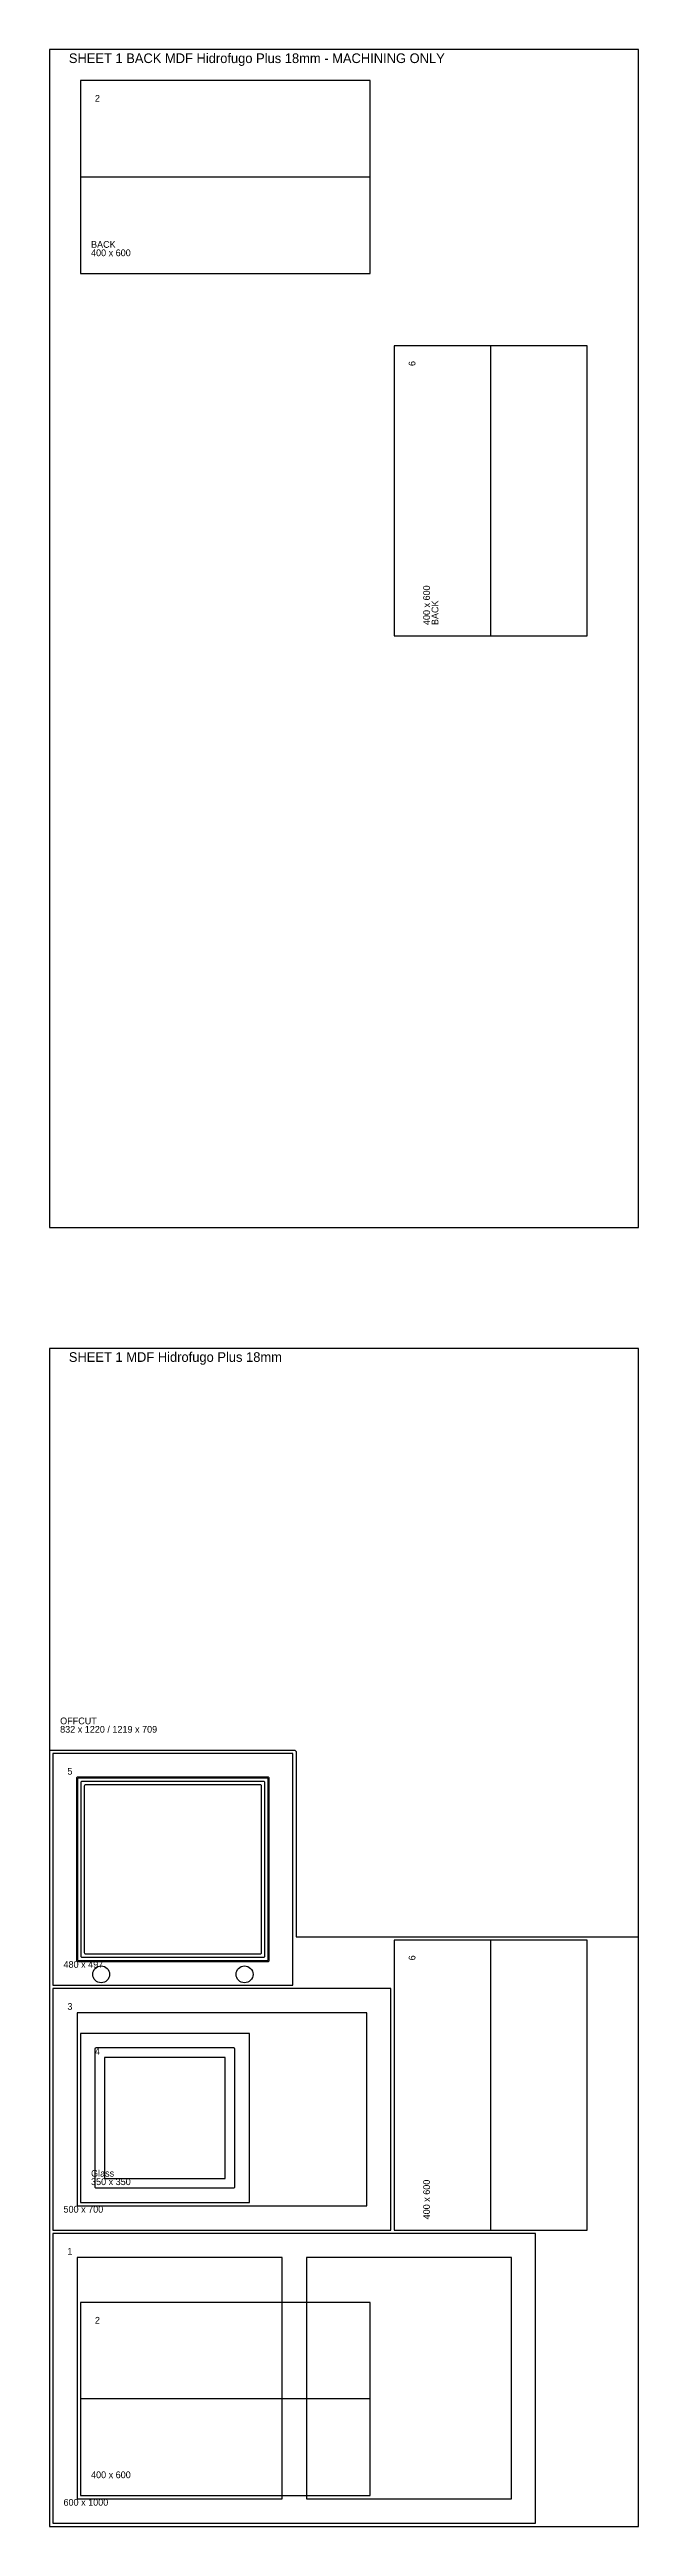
# Model space of a CAD drawing. Extents: x 0 to 1220, y 0 to 5130.
import ezdxf

# ---------------------------------------------------------------- set-up
doc = ezdxf.new("R2010")
doc.units = 0
for name, color, linetype in [('BEADING', 34, 'CONTINUOUS'), ('hinges', 7, 'CONTINUOUS'), ('IN_22MM', 5, 'CONTINUOUS'), ('INSIDE', 5, 'CONTINUOUS'), ('OFFCUT', 6, 'CONTINUOUS'), ('OFFCUT_TEXT', 4, 'CONTINUOUS'), ('OFFSET_A', 30, 'CONTINUOUS'), ('OFFSET_B', 1, 'CONTINUOUS'), ('OUT', 150, 'CONTINUOUS'), ('OUT_10MM', 105, 'CONTINUOUS'), ('PART_NUMBER', 7, 'CONTINUOUS'), ('POKET_INSERT', 30, 'CONTINUOUS'), ('SCRIBE', 230, 'CONTINUOUS'), ('SHADOW', 105, 'CONTINUOUS'), ('SHEET', 7, 'CONTINUOUS'), ('text', 7, 'CONTINUOUS')]:
    doc.layers.add(name, color=color, linetype=linetype)

msp = doc.modelspace()

# ---------------------------------------------------------------- linework, layer by layer
at = {"layer": 'BEADING'}
msp.add_lwpolyline([(96.5, 701), (381.5, 701, 0.414214), (384, 703.5), (384, 988.5, 0.414214), (381.5, 991), (96.5, 991, 0.414214), (94, 988.5), (94, 703.5, 0.414214)], format="xyb", close=True, dxfattribs=at)
at = {"layer": 'hinges'}
for centre in [(107, 1143.5), (404, 1143.5)]:
    msp.add_circle(centre, 17.5, dxfattribs=at)
at = {"layer": 'IN_22MM'}
msp.add_lwpolyline([(74.5, 1186), (436.5, 1186, 0.414214), (439, 1188.5), (439, 1533.5, 0.414214), (436.5, 1536), (74.5, 1536, 0.414214), (72, 1533.5), (72, 1188.5, 0.414214)], format="xyb", close=True, dxfattribs=at)
at = {"layer": 'INSIDE'}
msp.add_lwpolyline([(114, 721), (364, 721), (364, 971), (114, 971)], close=True, dxfattribs=at)
at = {"layer": 'OFFCUT'}
for p, q in [((0, 1608), (508, 1608)), ((508, 1608), (511, 1605)), ((511, 1605), (511, 1221)), ((511, 1221), (1220, 1221))]:
    msp.add_line(p, q, dxfattribs=at)
at = {"layer": 'OFFSET_A'}
for points in [[(64, 4666), (664, 4666), (664, 5066), (64, 5066)], [(714, 3916), (1114, 3916), (1114, 4516), (714, 4516)], [(714, 614), (1114, 614), (1114, 1214), (714, 1214)], [(57, 664), (657, 664), (657, 1064), (57, 1064)], [(57, 57), (482, 57), (482, 557), (57, 557)], [(532, 57), (957, 57), (957, 557), (532, 557)], [(64, 64), (664, 64), (664, 464), (64, 464)]]:
    msp.add_lwpolyline(points, close=True, dxfattribs=at)
for points in [[(67.5, 1179), (443.5, 1179, 0.414214), (446, 1181.5), (446, 1540.5, 0.414214), (443.5, 1543), (67.5, 1543, 0.414214), (65, 1540.5), (65, 1181.5, 0.414214)], [(74.5, 1186), (436.5, 1186, 0.414214), (439, 1188.5), (439, 1533.5, 0.414214), (436.5, 1536), (74.5, 1536, 0.414214), (72, 1533.5), (72, 1188.5, 0.414214)]]:
    msp.add_lwpolyline(points, format="xyb", close=True, dxfattribs=at)
at = {"layer": 'OFFSET_B'}
for points in [[(714, 614), (1114, 614), (1114, 1214), (714, 1214)], [(64, 64), (664, 64), (664, 464), (64, 464)]]:
    msp.add_lwpolyline(points, close=True, dxfattribs=at)
at = {"layer": 'OUT'}
for points in [[(64, 4666), (664, 4666), (664, 5066), (64, 5066)], [(714, 3916), (1114, 3916), (1114, 4516), (714, 4516)], [(7, 1121), (504, 1121), (504, 1601), (7, 1601)], [(714, 614), (1114, 614), (1114, 1214), (714, 1214)], [(7, 614), (707, 614), (707, 1114), (7, 1114)], [(64, 671), (414, 671), (414, 1021), (64, 1021)], [(7, 7), (1007, 7), (1007, 607), (7, 607)], [(64, 64), (664, 64), (664, 464), (64, 464)]]:
    msp.add_lwpolyline(points, close=True, dxfattribs=at)
msp.add_lwpolyline([(74.5, 1186), (436.5, 1186, 0.414214), (439, 1188.5), (439, 1533.5, 0.414214), (436.5, 1536), (74.5, 1536, 0.414214), (72, 1533.5), (72, 1188.5, 0.414214)], format="xyb", close=True, dxfattribs=at)
at = {"layer": 'OUT_10MM'}
msp.add_lwpolyline([(74.5, 1186), (436.5, 1186, 0.414214), (439, 1188.5), (439, 1533.5, 0.414214), (436.5, 1536), (74.5, 1536, 0.414214), (72, 1533.5), (72, 1188.5, 0.414214)], format="xyb", close=True, dxfattribs=at)
at = {"layer": 'POKET_INSERT'}
for points in [[(60.5, 1172), (450.5, 1172, 0.414214), (453, 1174.5), (453, 1547.5, 0.414214), (450.5, 1550), (60.5, 1550, 0.414214), (58, 1547.5), (58, 1174.5, 0.414214)], [(67.5, 1179), (443.5, 1179, 0.414214), (446, 1181.5), (446, 1540.5, 0.414214), (443.5, 1543), (67.5, 1543, 0.414214), (65, 1540.5), (65, 1181.5, 0.414214)]]:
    msp.add_lwpolyline(points, format="xyb", close=True, dxfattribs=at)
at = {"layer": 'SCRIBE'}
for p, q in [((664, 4866), (64, 4866)), ((914, 3916), (914, 4516)), ((914, 614), (914, 1214)), ((664, 264), (64, 264))]:
    msp.add_line(p, q, dxfattribs=at)
at = {"layer": 'SHADOW'}
msp.add_lwpolyline([(58.5, 1170), (452.5, 1170, 0.414214), (455, 1172.5), (455, 1549.5, 0.414214), (452.5, 1552), (58.5, 1552, 0.414214), (56, 1549.5), (56, 1172.5, 0.414214)], format="xyb", close=True, dxfattribs=at)
at = {"layer": 'SHEET'}
for points in [[(0, 2690), (1220, 2690), (1220, 5130), (0, 5130)], [(0, 0), (1220, 0), (1220, 2440), (0, 2440)]]:
    msp.add_lwpolyline(points, close=True, dxfattribs=at)

# ---------------------------------------------------------------- texts
at = {"layer": 'OFFCUT_TEXT'}
for s, p in [('832 x 1220 / 1219 x 709', (22, 1644)), ('OFFCUT', (22, 1661.4))]:
    msp.add_text(s, height=14, dxfattribs=at).set_placement(p)
at = {"layer": 'PART_NUMBER'}
for s, p in [('2', (94, 5022)), ('5', (37, 1557)), ('3', (37, 1070)), ('4', (94, 977)), ('1', (37, 563)), ('2', (94, 420))]:
    msp.add_text(s, height=14, dxfattribs=at).set_placement(p)
for p in [(758, 4474.5), (758, 1172.5)]:
    msp.add_text('6', height=14, rotation=90, dxfattribs=at).set_placement(p)
at = {"layer": 'text'}
for s, height, p in [('SHEET 1 BACK MDF Hidrofugo Plus 18mm - MACHINING ONLY', 20, (40, 5102)), ('BACK', 14, (86, 4719.4)), ('400 x 600', 14, (86, 4702)), ('SHEET 1 MDF Hidrofugo Plus 18mm', 20, (40, 2412)), ('480 x 497', 14, (29, 1157)), ('350 x 350', 14, (86, 707)), ('Glass', 14, (86, 724.4)), ('500 x 700', 14, (29, 650)), ('400 x 600', 14, (86, 100)), ('600 x 1000', 14, (29, 43))]:
    msp.add_text(s, height=height, dxfattribs=at).set_placement(p)
for s, p in [('400 x 600', (788.1, 3938)), ('BACK', (805.5, 3938)), ('400 x 600', (788.1, 636))]:
    msp.add_text(s, height=14, rotation=90, dxfattribs=at).set_placement(p)

doc.saveas('drawing.dxf')
